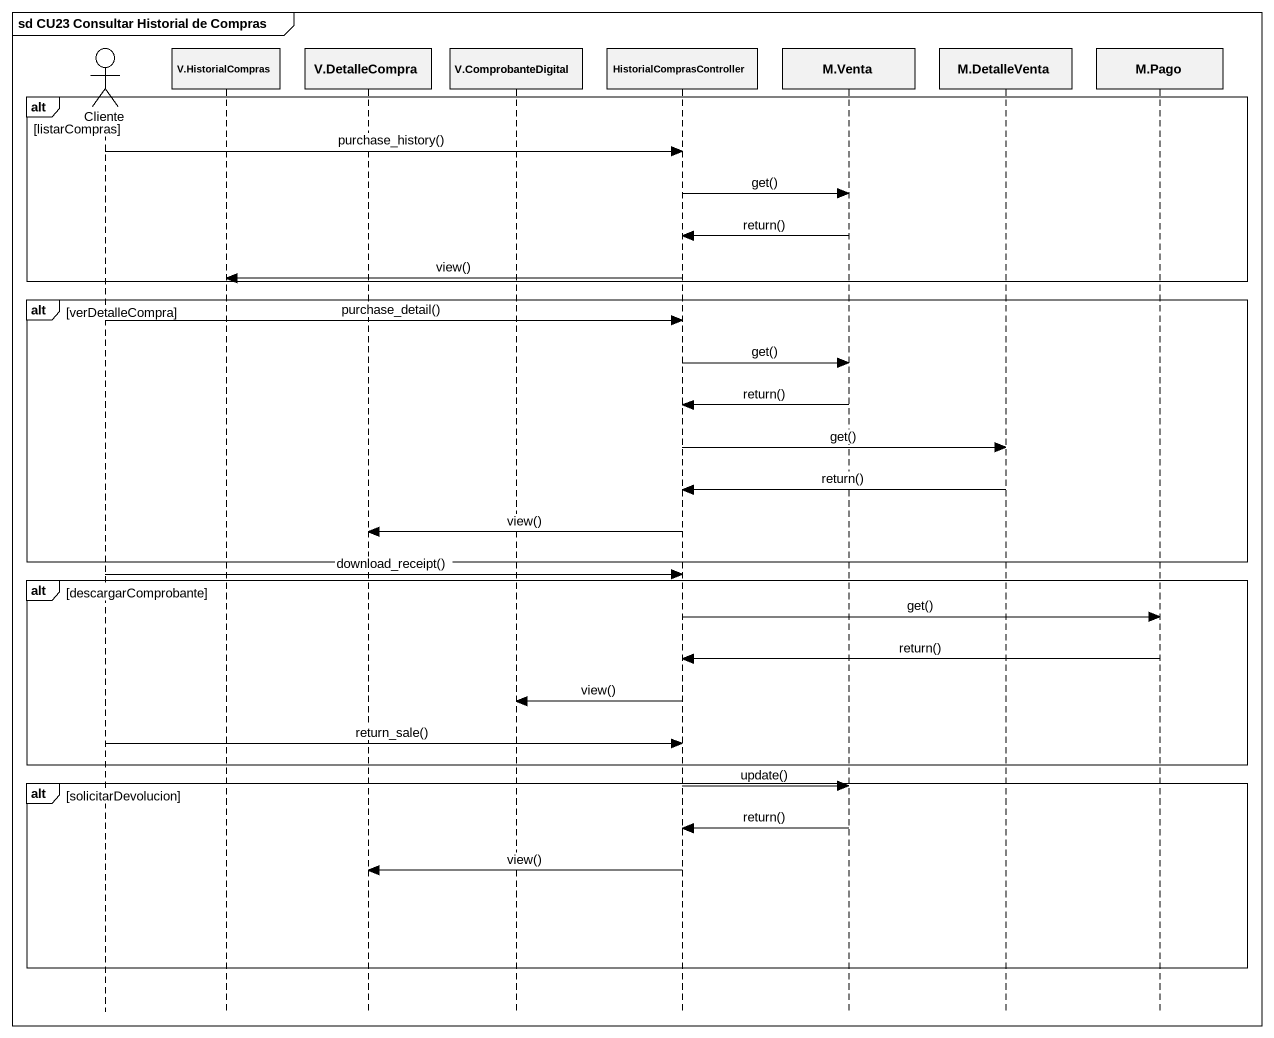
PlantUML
@startuml
mainframe sd CU23 Consultar Historial de Compras
hide footbox
actor Cliente
participant "V.HistorialCompras" as V_HistorialCompras
participant "V.DetalleCompra" as V_DetalleCompra
participant "V.ComprobanteDigital" as V_ComprobanteDigital
participant HistorialComprasController
participant "M.Venta" as M_Venta
participant "M.DetalleVenta" as M_DetalleVenta
participant "M.Pago" as M_Pago

alt listarCompras
  Cliente -> HistorialComprasController : purchase_history()
  HistorialComprasController -> M_Venta : get()
  M_Venta -> HistorialComprasController : return()
  HistorialComprasController -> V_HistorialCompras : view()
end
alt verDetalleCompra
  Cliente -> HistorialComprasController : purchase_detail()
  HistorialComprasController -> M_Venta : get()
  M_Venta -> HistorialComprasController : return()
  HistorialComprasController -> M_DetalleVenta : get()
  M_DetalleVenta -> HistorialComprasController : return()
  HistorialComprasController -> V_DetalleCompra : view()
end
Cliente -> HistorialComprasController : download_receipt()
alt descargarComprobante
  HistorialComprasController -> M_Pago : get()
  M_Pago -> HistorialComprasController : return()
  HistorialComprasController -> V_ComprobanteDigital : view()
  Cliente -> HistorialComprasController : return_sale()
end
alt solicitarDevolucion
  HistorialComprasController -> M_Venta : update()
  M_Venta -> HistorialComprasController : return()
  HistorialComprasController -> V_DetalleCompra : view()
end
@enduml
